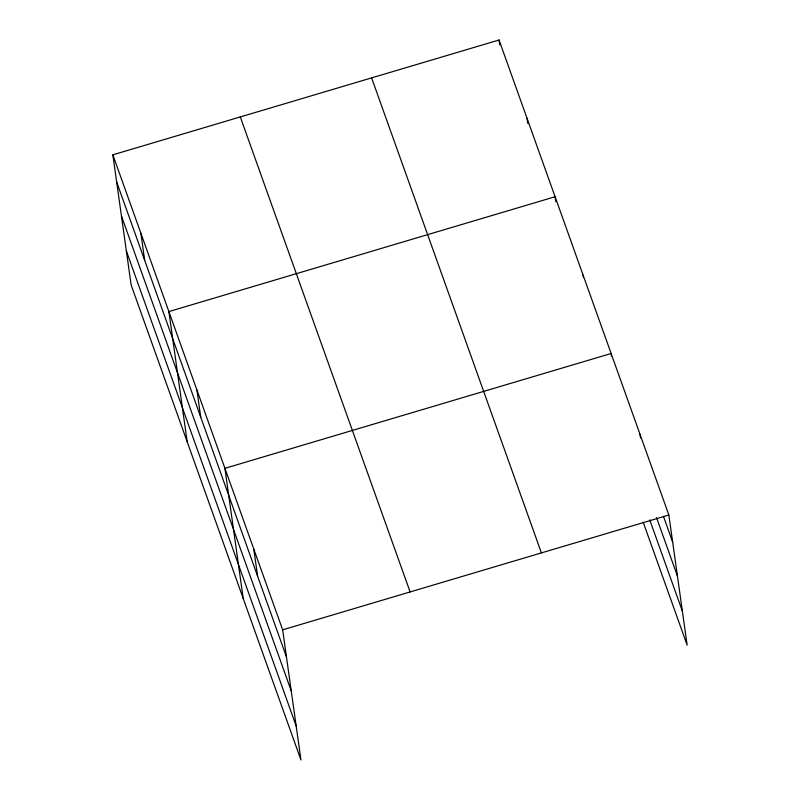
<?xml version="1.0" encoding="UTF-8"?>
<svg xmlns="http://www.w3.org/2000/svg" width="800" height="800" viewBox="0 0 800 800"><rect width="100%" height="100%" fill="white"/><g stroke="black" fill="none" stroke-linecap="round" stroke-linejoin="round"><path stroke-width="1.2" d="M112.85 154.83L282.66 629.84L300.95 760L131.14 284.99L112.85 154.83L499.05 40L668.86 515.01L687.15 645.17L643.22 522.29M282.66 629.84L668.86 515.01M663.47 516.39L672.67 542.13M656.53 517.62L677.45 576.13M649.74 519.88L682.37 611.17M371.6 77.89L541.41 552.9M240.29 116.94L410.11 591.94M116.66 181.96L286.47 656.96M121.44 215.96L291.25 690.96M126.36 250.99L296.18 726M639.99 434.26L640.51 437.95M611.47 355.97L611.12 353.5L224.92 468.33L243.22 598.5M583.1 275.13L583.45 277.59M555.78 201.68L555.08 196.75L168.89 311.58L187.18 441.75M527.06 118.38L527.76 123.31M499.05 40L499.74 44.93M253.79 549.09L257.61 576.21M196.9 389.96L200.72 417.08M140.87 233.21L144.68 260.33"/></g></svg>
